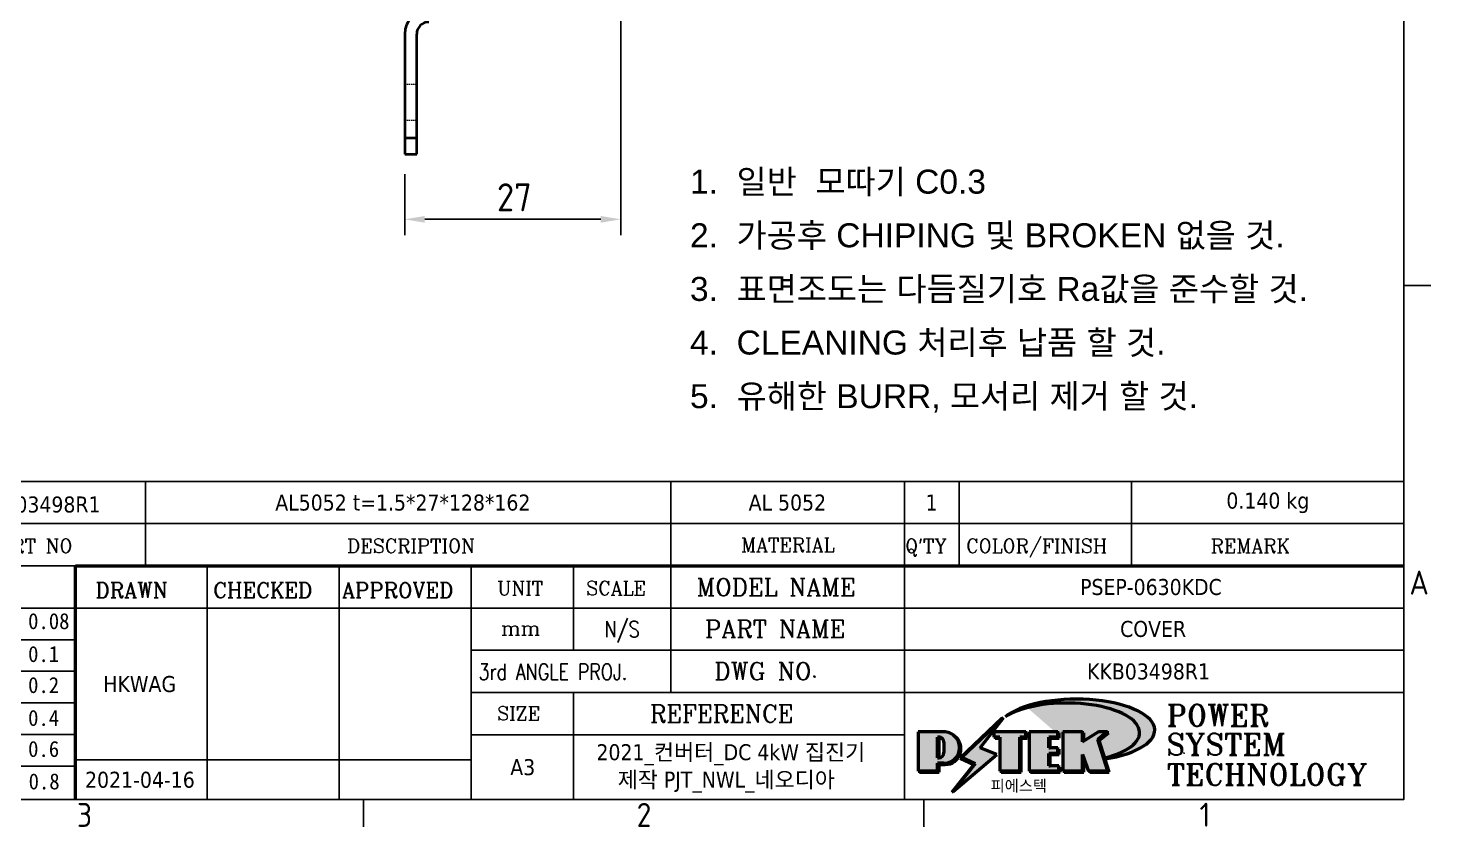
# Model space of a CAD drawing. Header units: millimetres. Extents: x 0 to 420, y 0 to 297.
# Drawn here: x 238.1 to 413.4, y 6.6 to 106.5 of the extents above; entities that cross this region are included whole.
import ezdxf
from ezdxf.enums import TextEntityAlignment as Align

# ---------------------------------------------------------------- set-up
doc = ezdxf.new("R2010")
doc.units = ezdxf.units.MM
doc.linetypes.add('DASHED', pattern=[0.2067, 0.1654, -0.0413])
doc.layers.get('0').update_dxf_attribs({"color": 3, "lineweight": 25, "true_color": 0x00ff00})
for name, color, linetype, lineweight, true_color in [('가려진 것(ISO)', 2, 'DASHED', 18, 0xffff00), ('가시적인 것(ISO)', 3, 'Continuous', 40, 0x00ff00), ('기호(ISO)', 5, 'Continuous', 25, 0x0000ff), ('제목(ISO)', 5, 'Continuous', 50, 0x0000ff), ('치수(ISO)', 2, 'Continuous', 25, 0xffff00)]:
    doc.layers.add(name, color=color, linetype=linetype, lineweight=lineweight, true_color=true_color)
doc.layers.add('경계(ISO)', color=7, linetype='Continuous', lineweight=25)
doc.layers.add('해치(ISO)', color=7, linetype='Continuous', lineweight=18)
doc.styles.add('HAN_291', font='')
doc.styles.add('HAN_370', font='', dxfattribs={"width": 2})
doc.styles.add('ISO Proportional', font='arial.ttf')
doc.styles.add('RC_284', font='ROMANC.shx')
doc.styles.add('RC_287', font='ROMANC.shx')
doc.styles.add('RC_292', font='ROMANC.shx')
doc.styles.add('ROMANT_294', font='romant.shx')
doc.styles.add('문자 텍스트_PSTEK_POSCO', font='isocp.shx')
doc.styles.add('치수 텍스트_PSTEK_POSCO', font='isocp.shx')
doc.styles.add('텍스트 스타일198', font='tahoma.ttf')
doc.styles.add('텍스트 스타일333', font='ROMANC.shx', dxfattribs={"width": 0.800000011920929})
doc.styles.get('HAN_291').set_extended_font_data('GulimChe')
doc.styles.get('HAN_370').set_extended_font_data('GulimChe')
doc.dimstyles.new('치수_PSTEK_POSCO', dxfattribs={"dimtxt": 3.5, "dimasz": 2.5, "dimexe": 2, "dimexo": 2.5, "dimgap": 1, "dimtad": 1, "dimrnd": 1e-08, "dimdsep": 46, "dimtxsty": '치수 텍스트_PSTEK_POSCO', "dimcen": 0.09, "dimdle": 10, "dimclrd": 7, "dimclre": 7, "dimclrt": 2, "dimadec": 1, "dimazin": 2, "dimtfac": 1, "dimtmove": 0, "dimatfit": 3, "dimfxl": 1, "dimtolj": 1, "dimlwd": -1, "dimlwe": -1, "dimarcsym": 0})

# ---------------------------------------------------------------- blocks, each defined once
blk = doc.blocks.new('경계 Default Border')
at = {"layer": '경계(ISO)'}
for p, q in [((410, 74.25000190734863), (413.4000015258789, 74.25000190734863)), ((280, 10), (280, 6.599999666213989)), ((350, 10), (350, 6.599999666213989))]:
    blk.add_line(p, q, dxfattribs=at)
at = {"layer": '경계(ISO)', "flags": 128}
blk.add_lwpolyline([(10, 10), (10, 287.0000076293945), (410, 287.0000076293945), (410, 10), (10, 10)], dxfattribs=at)
at = {"layer": '경계(ISO)', "color": 2, "true_color": 0xffff00, "char_height": 3.00000011920929, "attachment_point": 7, "style": '문자 텍스트_PSTEK_POSCO'}
for s, insert in [('A', (410.7144008173592, 35.61784856929444)), ('3', (244.1685395229535, 6.57139439638704)), ('2', (314.127739416884, 6.57139439638704)), ('1', (384.4860661041481, 6.59999988079071))]:
    blk.add_mtext(s, dxfattribs=dict(at, insert=insert))
blk = doc.blocks.new('제목 블록 PSTEK')
at = {"true_color": 0x848484}
for points in [[(317.2195697678507, 17.0593801673321), (322.0326348870767, 21.62682475217465), (322.2781991042243, 21.94392121864296), (317.0471853425802, 16.97985676345368), (318.7512090904202, 16.1899260703855), (316.0018030350395, 12.71868385740789), (316.3356552234328, 13.00206718743325), (318.9235935156908, 16.2694494742633)], [(321.9846681452406, 19.60711530335299), (321.4042753185749, 19.60711530335299), (321.4042753185749, 19.45905590879572), (321.9846681452406, 19.45905590879572)], [(324.6615819988275, 19.45905590879572), (325.4196460989604, 19.45905590879572), (325.4196460989604, 20.11051724484596), (325.2419748254881, 20.11051724484596), (325.2419748254881, 19.60711530335299), (324.4839107253602, 19.60711530335299), (324.4839107253602, 15.3430047401139), (322.1623394187076, 15.3430047401139), (322.1623394187076, 15.19494534555726), (324.6615819988275, 15.19494534555726)], [(328.2914414389548, 19.45905590879572), (329.4054050004294, 19.45905590879572), (329.4054050004294, 20.11051724484596), (329.2277337269622, 20.11051724484596), (329.2277337269622, 19.60711530335299), (328.1137701654877, 19.60711530335299), (328.1137701654877, 18.25543873810179), (328.2914414389548, 18.25543873810179)], [(332.5088862584528, 20.1105172448466), (332.3312149849806, 20.1105172448466), (332.3312149849806, 18.99741471888368), (332.5088862584528, 19.11081371413894)], [(335.6156307331414, 20.11051724484596), (335.2535118015555, 20.11051724484596), (334.2514536401189, 19.30614745124769), (335.4855464857051, 15.3430047401139), (333.1954852176545, 15.3430047401139), (333.2478643833523, 15.19494534555726), (335.6632177591723, 15.19494534555726), (334.4291249135862, 19.15808805669106)], [(328.2914414389548, 17.41554667867274), (329.4054050004294, 17.41554667867274), (329.4054050004294, 18.10737934354514), (329.2277337269622, 18.10737934354514), (329.2277337269622, 17.56360607323003), (328.1137701654877, 17.56360607323003), (328.1137701654877, 15.9944660761648), (328.2914414389548, 15.9944660761648)], [(329.5356972676428, 15.8464066816075), (329.3580259941756, 15.8464066816075), (329.3580259941756, 15.3430047401139), (325.8342124037171, 15.3430047401139), (325.8342124037171, 15.19494534555726), (329.5356972676428, 15.19494534555726)], [(332.5088862584528, 16.92964231796647), (332.3312149849806, 17.43186301645164), (332.3312149849806, 15.3430047401139), (330.0369607660135, 15.3430047401139), (330.0369607660135, 15.19494534555726), (332.5088862584528, 15.19494534555726)]]:
    blk.add_hatch(color=252, dxfattribs=at).paths.add_polyline_path(points)
at = {"true_color": 0x0000ff}
blk.add_hatch(color=5, dxfattribs=at).paths.add_polyline_path([(321.6183518841322, 17.4193704504104), (319.5281351041078, 18.24969419629727), (322.4505835294948, 22.02344462252142), (317.2195697678507, 17.0593801673321), (318.9235935156908, 16.2694494742633), (316.1741874603099, 12.79820726128571)])
at = {"true_color": 0xff0000}
h = blk.add_hatch(color=1, dxfattribs=at)
edge = h.paths.add_edge_path(flags=0)
edge.add_line((314.2242174273352, 19.60711530335299), (314.2242174273352, 17.00126995915134))
edge.add_line((314.2242174273352, 17.00126995915134), (314.3485873187598, 17.00126995915134))
edge.add_arc((314.3485873187598, 17.6527312952023), 0.6514613360509371, 270, 360)
edge.add_line((315.0000486548106, 17.6527312952023), (315.0000486548106, 18.95565396730211))
edge.add_arc((314.3485873187598, 18.95565396730212), 0.6514613360508712, 0, 90)
edge.add_line((314.3485873187598, 19.60711530335299), (314.2242174273352, 19.60711530335299))
edge = h.paths.add_edge_path()
edge.add_arc((314.9847713324306, 18.28938669179658), 1.969189947606664, 269.9999999999959, 450)
edge.add_line((314.9847713324306, 20.25857663940318), (311.7664314776902, 20.25857663940324))
edge.add_line((311.7664314776902, 20.25857663940324), (311.7664314776902, 15.3430047401139))
edge.add_line((311.7664314776902, 15.3430047401139), (314.2242174273352, 15.3430047401139))
edge.add_line((314.2242174273352, 15.3430047401139), (314.2242174273352, 16.32019674418991))
edge.add_line((314.2242174273352, 16.32019674418991), (314.9847713324307, 16.32019674418991))
at = {"true_color": 0x848484}
h = blk.add_hatch(color=252, dxfattribs=at)
edge = h.paths.add_edge_path()
edge.add_arc((314.9847713324309, 18.28938669179657), 1.969189947606666, 270, 406.8278729790604)
edge.add_arc((315.1624426058984, 18.1413272972396), 1.969189947606962, -90, 53.560984836317004, ccw=False)
edge.add_line((315.1624426058984, 16.17213734963263), (314.4018887008024, 16.17213734963263))
edge.add_line((314.4018887008024, 16.17213734963263), (314.4018887008024, 15.19494534555726))
edge.add_line((314.4018887008024, 15.19494534555726), (311.9441027511573, 15.19494534555726))
edge.add_line((311.9441027511573, 15.19494534555726), (311.9441027511573, 15.3430047401139))
edge.add_line((311.9441027511573, 15.3430047401139), (314.2242174273352, 15.3430047401139))
edge.add_line((314.2242174273352, 15.3430047401139), (314.2242174273352, 16.32019674418991))
edge.add_line((314.2242174273352, 16.32019674418991), (314.9847713324309, 16.32019674418991))
h = blk.add_hatch(color=252, dxfattribs=at)
edge = h.paths.add_edge_path()
edge.add_line((314.4018887008024, 19.45905590879572), (314.5262585922315, 19.45905590879572))
edge.add_arc((314.5262585922314, 18.80759457274939), 0.6514613360463194, 60.4189348879147, 90.00000000000318, ccw=False)
edge.add_arc((314.3485873187602, 18.95565396730057), 0.6514613360524251, 39.96992292766206, 90.00000000009999)
edge.add_line((314.3485873187591, 19.60711530335307), (314.2242174273352, 19.60711530335298))
edge.add_line((314.2242174273352, 19.60711530335299), (314.2242174273352, 17.00126995915134))
edge.add_line((314.2242174273352, 17.00126995915134), (314.3485873187591, 17.00126995915134))
edge.add_arc((314.3485873187568, 17.652731295233), 0.6514613360816299, 270.0000000002, 274.6930825552478)
edge.add_line((314.4018887008024, 17.0034541317032), (314.4018887008024, 19.45905590879572))
at = {"true_color": 0xff0000}
for points in [[(324.4839107253602, 19.60711530335299), (325.2419748254881, 19.60711530335299), (325.2419748254881, 20.25857663940324), (321.2266040451076, 20.25857663940324), (321.2266040451076, 19.60711530335299), (321.9846681452406, 19.60711530335299), (321.9846681452406, 15.3430047401139), (324.4839107253602, 15.3430047401139)], [(329.2277337269622, 20.25857663940324), (325.65654113025, 20.25857663940324), (325.65654113025, 15.3430047401139), (329.3580259941756, 15.3430047401139), (329.3580259941756, 15.9944660761648), (328.1137701654877, 15.9944660761648), (328.1137701654877, 17.56360607323003), (329.2277337269622, 17.56360607323003), (329.2277337269622, 18.25543873810179), (328.1137701654877, 18.25543873810179), (328.1137701654877, 19.60711530335299), (329.2277337269622, 19.60711530335299)], [(332.3312149849806, 20.25857663940324), (329.8592894925411, 20.25857663940324), (329.8592894925411, 15.3430047401139), (332.3312149849806, 15.3430047401139), (332.3312149849806, 17.4318630164523), (333.0701931098801, 15.3430047401139), (335.4855464857051, 15.3430047401139), (334.2514536401189, 19.30614745124769), (335.4379594596742, 20.25857663940324), (334.3071782107978, 20.25857663940324), (332.3312149849806, 18.99741471888304)]]:
    blk.add_hatch(color=1, dxfattribs=at).paths.add_polyline_path(points)
at = {"layer": '해치(ISO)', "true_color": 0x27d1fc}
h = blk.add_hatch(color=140, dxfattribs=at)
edge = h.paths.add_edge_path()
edge.add_ellipse((330.3660919371412, 20.15576403068321), major_axis=(9.100907360794343, 0), ratio=0.4069904968023172, start_angle=301.3098473703837, end_angle=507.7436900681698)
edge.add_ellipse((331.5340919371412, 20.4634168429492), major_axis=(-9.82350664112931, 0), ratio=0.3942600559756514, start_angle=111.51207141178469, end_angle=334.47025347086895, ccw=False)
edge.add_line((335.1363447531188, 16.8601935978785), (335.0955236905705, 16.99119398620872))
at = {"color": 180, "true_color": 0x3f00ff}
for p, q in [((182.4757929790549, 51.56524660363496), (372.4757929537551, 51.56524660363496)), ((215.2152739891528, 41.00524660363494), (215.2152739891528, 51.56524660363496)), ((280.8758854511282, 51.56524660363496), (280.8758854511282, 41.00524660363494)), ((310.0881549537552, 51.56524660363496), (310.0881549537553, 41.00524660363494)), ((316.9044520275131, 51.56524660363496), (316.9044520275127, 41.00524660363494)), ((338.4566026226726, 51.56524660363496), (338.4566026226727, 41.00524660363494)), ((372.4757929537551, 51.56524660363496), (372.4757929537551, 11.79100474011389)), ((182.475792979055, 46.2852466036349), (372.4757929537551, 46.28524660363492)), ((182.475792979055, 41.00524660363493), (206.451475290024, 41.00524660363493)), ((222.9401812389276, 11.79100474011392), (222.9401812389276, 41.00524660363494)), ((239.4288871878316, 11.79100474011392), (239.4288871878316, 41.00524660363494)), ((255.9175931367356, 11.79100474011392), (255.9175931367356, 41.00524660363494)), ((268.6918866058747, 41.00524660363494), (268.6918866058747, 30.44524660363498)), ((280.8758854511282, 41.00524660363494), (280.8758854511282, 25.16524660363502)), ((310.088154953755, 41.00524660363494), (310.088154953755, 11.79100474011392)), ((182.475792979055, 35.72524660363497), (206.451475290024, 35.72524660363497)), ((206.451475290024, 35.72524660363497), (372.4757929537551, 35.72524660363497)), ((182.475792979055, 31.77524660363492), (206.451475290024, 31.77524660363492)), ((255.917593136736, 30.44524660363498), (372.4757929537552, 30.44524660363501)), ((182.475792979055, 27.82524660363487), (206.451475290024, 27.82524660363487)), ((255.9175931367359, 25.16524660363502), (372.4757929537552, 25.165246603635)), ((268.6918866058744, 25.16524660363502), (268.6918866058744, 11.79100474011392)), ((182.475792979055, 23.87524660363505), (206.451475290024, 23.87524660363505)), ((182.475792979055, 19.92524660363478), (206.451475290024, 19.92524660363478)), ((255.9175931367359, 19.88524660363481), (310.0881549537553, 19.88524660363481)), ((182.475792979055, 15.97524660363496), (206.451475290024, 15.97524660363496)), ((206.451475290024, 16.74100474011396), (255.9175931367359, 16.74100474011396)), ((182.475792979055, 11.79100474011392), (372.4757929537551, 11.79100474011389))]:
    blk.add_line(p, q, dxfattribs=at)
at = {"color": 7, "lineweight": 50}
for p, q in [((206.4514752900237, 11.79100474011392), (206.4514752900237, 41.00524660363494)), ((206.451475290024, 41.00524660363494), (372.4757929537551, 41.00524660363496))]:
    blk.add_line(p, q, dxfattribs=at)
at = {"color": 7}
for p, q in [((322.2781991042243, 21.94392121864296), (317.0471853425802, 16.97985676345368)), ((322.4505835294948, 22.02344462252142), (317.2195697678507, 17.0593801673321)), ((317.2195697678507, 17.0593801673321), (322.0326348870767, 21.62682475217465)), ((319.5281351041078, 18.24969419629727), (322.4505835294948, 22.02344462252142)), ((322.0326348870767, 21.62682475217465), (322.2781991042243, 21.94392121864296)), ((311.7664314776902, 20.25900474011391), (311.7664314776902, 15.34300474011391)), ((314.9847713324309, 20.25857663940324), (311.7664314776902, 20.25857663940324)), ((314.9847713324309, 20.25857663940324), (311.7664314776902, 20.25857663940324)), ((311.7664314776902, 20.25857663940324), (311.7664314776902, 15.3430047401139)), ((314.2242174273352, 17.00126995915134), (314.2242174273352, 19.60711530335299)), ((314.2242174273352, 19.60711530335299), (314.3485873187591, 19.60711530335299)), ((314.3485873187591, 19.60711530335299), (314.2242174273352, 19.60711530335299)), ((314.2242174273352, 19.60711530335299), (314.2242174273352, 17.00126995915134)), ((314.2242174273352, 17.00126995915134), (314.2242174273352, 19.60711530335299)), ((314.2242174273352, 19.60711530335299), (314.3485873187591, 19.60711530335299)), ((314.4018887008024, 19.45905590879572), (314.5262585922314, 19.45905590879572)), ((314.4018887008024, 17.0034541317032), (314.4018887008024, 19.45905590879572)), ((325.2419748254881, 20.25857663940324), (321.2266040451076, 20.25857663940324)), ((321.2266040451076, 20.25857663940324), (321.2266040451076, 19.60711530335299)), ((325.2419748254881, 20.25857663940324), (321.2266040451076, 20.25857663940324)), ((321.2266040451076, 20.25857663940324), (321.2266040451076, 19.60711530335299)), ((321.2266040451076, 19.60711530335299), (321.9846681452406, 19.60711530335299)), ((321.2266040451076, 19.60711530335299), (321.9846681452406, 19.60711530335299)), ((321.4042753185749, 19.60711530335299), (321.4042753185749, 19.45905590879572)), ((321.9846681452406, 19.60711530335299), (321.4042753185749, 19.60711530335299)), ((321.4042753185749, 19.45905590879572), (321.9846681452406, 19.45905590879572)), ((321.9846681452406, 19.60711530335299), (321.9846681452406, 15.3430047401139)), ((321.9846681452406, 19.45905590879572), (321.9846681452406, 19.60711530335299)), ((321.9846681452406, 19.60711530335299), (321.9846681452406, 15.3430047401139)), ((324.4839107253602, 19.60711530335299), (325.2419748254881, 19.60711530335299)), ((324.4839107253602, 15.3430047401139), (324.4839107253602, 19.60711530335299)), ((325.2419748254881, 19.60711530335299), (324.4839107253602, 19.60711530335299)), ((324.4839107253602, 19.60711530335299), (324.4839107253602, 15.3430047401139)), ((324.4839107253602, 19.60711530335299), (325.2419748254881, 19.60711530335299)), ((324.4839107253602, 15.3430047401139), (324.4839107253602, 19.60711530335299)), ((324.6615819988275, 19.45905590879572), (325.4196460989604, 19.45905590879572)), ((324.6615819988275, 15.19494534555726), (324.6615819988275, 19.45905590879572)), ((325.2419748254881, 19.60711530335299), (325.2419748254881, 20.25857663940324)), ((325.2419748254881, 19.60711530335299), (325.2419748254881, 20.25857663940324)), ((325.4196460989604, 20.11051724484596), (325.2419748254881, 20.11051724484596)), ((325.2419748254881, 20.11051724484596), (325.2419748254881, 19.60711530335299)), ((325.4196460989604, 19.45905590879572), (325.4196460989604, 20.11051724484596)), ((329.2277337269622, 20.25857663940324), (325.65654113025, 20.25857663940324)), ((325.65654113025, 20.25857663940324), (325.65654113025, 15.3430047401139)), ((325.65654113025, 20.25857663940324), (325.65654113025, 15.3430047401139)), ((329.2277337269622, 20.25857663940324), (325.65654113025, 20.25857663940324)), ((328.1137701654877, 18.25543873810179), (328.1137701654877, 19.60711530335299)), ((328.1137701654877, 19.60711530335299), (329.2277337269622, 19.60711530335299)), ((329.2277337269622, 19.60711530335299), (328.1137701654877, 19.60711530335299)), ((328.1137701654877, 19.60711530335299), (328.1137701654877, 18.25543873810179)), ((328.1137701654877, 18.25543873810179), (328.1137701654877, 19.60711530335299)), ((328.1137701654877, 19.60711530335299), (329.2277337269622, 19.60711530335299)), ((328.2914414389548, 18.25543873810179), (328.2914414389548, 19.45905590879572)), ((328.2914414389548, 19.45905590879572), (329.4054050004294, 19.45905590879572)), ((329.2277337269622, 19.60711530335299), (329.2277337269622, 20.25857663940324)), ((329.2277337269622, 19.60711530335299), (329.2277337269622, 20.25857663940324)), ((329.4054050004294, 20.11051724484596), (329.2277337269622, 20.11051724484596)), ((329.2277337269622, 20.11051724484596), (329.2277337269622, 19.60711530335299)), ((329.4054050004294, 19.45905590879572), (329.4054050004294, 20.11051724484596)), ((332.3312149849806, 20.25857663940324), (329.8592894925411, 20.25857663940324)), ((329.8592894925411, 20.25857663940324), (329.8592894925411, 15.3430047401139)), ((329.8592894925411, 20.25857663940324), (329.8592894925411, 15.3430047401139)), ((332.3312149849806, 20.25857663940324), (329.8592894925411, 20.25857663940324)), ((334.3071782107978, 20.25857663940324), (332.3312149849806, 18.99741471888304)), ((332.3312149849806, 18.99741471888304), (332.3312149849806, 20.25857663940324)), ((334.3071782107978, 20.25857663940324), (332.3312149849806, 18.99741471888304)), ((332.3312149849806, 18.99741471888304), (332.3312149849806, 20.25857663940324)), ((332.5088862584528, 20.1105172448466), (332.3312149849806, 20.1105172448466)), ((332.3312149849806, 20.1105172448466), (332.3312149849806, 18.99741471888368)), ((332.5088862584528, 19.11081371413894), (332.5088862584528, 20.1105172448466)), ((334.2514536401189, 19.30614745124769), (335.4379594596742, 20.25857663940324)), ((334.2514536401189, 19.30614745124769), (335.4379594596742, 20.25857663940324)), ((335.2535118015555, 20.11051724484596), (334.2514536401189, 19.30614745124769)), ((335.4855464857051, 15.3430047401139), (334.2514536401189, 19.30614745124769)), ((334.2514536401189, 19.30614745124769), (335.4855464857051, 15.3430047401139)), ((335.4855464857051, 15.3430047401139), (334.2514536401189, 19.30614745124769)), ((335.4379594596742, 20.25857663940324), (334.3071782107978, 20.25857663940324)), ((335.4379594596742, 20.25857663940324), (334.3071782107978, 20.25857663940324)), ((334.4291249135862, 19.15808805669104), (335.6156307331414, 20.11051724484596)), ((335.6156307331414, 20.11051724484596), (335.2535118015555, 20.11051724484596)), ((315.0000486548106, 18.95565396730275), (315.0000486548106, 17.65273129520161)), ((315.0000486548106, 18.95565396730275), (315.0000486548106, 17.65273129520161)), ((321.6183518841322, 17.4193704504104), (319.5281351041078, 18.24969419629727)), ((329.2277337269622, 18.25543873810179), (328.1137701654877, 18.25543873810179)), ((328.1137701654877, 18.25543873810179), (328.2914414389548, 18.25543873810179)), ((329.2277337269622, 18.25543873810179), (328.1137701654877, 18.25543873810179)), ((328.1137701654877, 17.56360607323003), (329.2277337269622, 17.56360607323003)), ((328.1137701654877, 15.9944660761648), (328.1137701654877, 17.56360607323003)), ((329.2277337269622, 17.56360607323003), (328.1137701654877, 17.56360607323003)), ((328.1137701654877, 17.56360607323003), (328.1137701654877, 15.9944660761648)), ((328.1137701654877, 17.56360607323003), (329.2277337269622, 17.56360607323003)), ((328.1137701654877, 15.9944660761648), (328.1137701654877, 17.56360607323003)), ((329.2277337269622, 17.56360607323003), (329.2277337269622, 18.25543873810179)), ((329.2277337269622, 17.56360607323003), (329.2277337269622, 18.25543873810179)), ((329.4054050004294, 18.10737934354514), (329.2277337269622, 18.10737934354514)), ((329.2277337269622, 18.10737934354514), (329.2277337269622, 17.56360607323003)), ((329.4054050004294, 17.41554667867274), (329.4054050004294, 18.10737934354514)), ((332.3312149849806, 18.99741471888368), (332.5088862584528, 19.11081371413894)), ((335.6632177591723, 15.19494534555726), (334.4291249135862, 19.15808805669104)), ((345.0447381189468, 17.50375595811051), (344.9867755289346, 17.689895936919)), ((314.3485873187591, 17.00126995915134), (314.2242174273352, 17.00126995915134)), ((314.2242174273352, 17.00126995915134), (314.3485873187591, 17.00126995915134)), ((314.3485873187591, 17.00126995915134), (314.2242174273352, 17.00126995915134)), ((314.2242174273352, 16.32019674418991), (314.9847713324309, 16.32019674418991)), ((314.2242174273352, 15.3430047401139), (314.2242174273352, 16.32019674418991)), ((314.9847713324309, 16.32019674418991), (314.2242174273352, 16.32019674418991)), ((314.2242174273352, 16.32019674418991), (314.2242174273352, 15.3430047401139)), ((314.2242174273352, 16.32019674418991), (314.9847713324309, 16.32019674418991)), ((314.2242174273352, 15.3430047401139), (314.2242174273352, 16.32019674418991)), ((314.4018887008024, 16.17213734963263), (315.162442605898, 16.17213734963263)), ((314.4018887008024, 15.19494534555726), (314.4018887008024, 16.17213734963263)), ((318.7512090904202, 16.1899260703855), (316.0018030350395, 12.71868385740789)), ((316.1741874603099, 12.79820726128571), (321.6183518841322, 17.4193704504104)), ((318.9235935156908, 16.2694494742633), (316.1741874603099, 12.79820726128571)), ((316.3356552234328, 13.00206718743325), (318.9235935156908, 16.2694494742633)), ((317.0471853425802, 16.97985676345368), (318.7512090904202, 16.1899260703855)), ((318.9235935156908, 16.2694494742633), (317.2195697678507, 17.0593801673321)), ((317.2195697678507, 17.0593801673321), (318.9235935156908, 16.2694494742633)), ((329.3580259941756, 15.9944660761648), (328.1137701654877, 15.9944660761648)), ((328.1137701654877, 15.9944660761648), (328.2914414389548, 15.9944660761648)), ((329.3580259941756, 15.9944660761648), (328.1137701654877, 15.9944660761648)), ((328.2914414389548, 15.9944660761648), (328.2914414389548, 17.41554667867274)), ((328.2914414389548, 17.41554667867274), (329.4054050004294, 17.41554667867274)), ((329.3580259941756, 15.3430047401139), (329.3580259941756, 15.9944660761648)), ((329.3580259941756, 15.3430047401139), (329.3580259941756, 15.9944660761648)), ((329.5356972676428, 15.8464066816075), (329.3580259941756, 15.8464066816075)), ((329.3580259941756, 15.8464066816075), (329.3580259941756, 15.3430047401139)), ((329.5356972676428, 15.19494534555726), (329.5356972676428, 15.8464066816075)), ((332.3312149849806, 17.4318630164523), (333.0701931098801, 15.3430047401139)), ((332.3312149849806, 15.3430047401139), (332.3312149849806, 17.4318630164523)), ((332.5088862584528, 16.92964231796647), (332.3312149849806, 17.43186301645164)), ((332.3312149849806, 17.43186301645164), (332.3312149849806, 15.3430047401139)), ((332.3312149849806, 17.4318630164523), (333.0701931098801, 15.3430047401139)), ((332.3312149849806, 15.3430047401139), (332.3312149849806, 17.4318630164523)), ((332.5088862584528, 15.19494534555726), (332.5088862584528, 16.92964231796647)), ((311.7664314776902, 15.3430047401139), (314.2242174273352, 15.3430047401139)), ((311.7664314776902, 15.3430047401139), (314.2242174273352, 15.3430047401139)), ((314.2242174273352, 15.3430047401139), (311.9441027511573, 15.3430047401139)), ((311.9441027511573, 15.3430047401139), (311.9441027511573, 15.19494534555726)), ((311.9441027511573, 15.19494534555726), (314.4018887008024, 15.19494534555726)), ((321.9846681452406, 15.3430047401139), (324.4839107253602, 15.3430047401139)), ((321.9846681452406, 15.3430047401139), (324.4839107253602, 15.3430047401139)), ((324.4839107253602, 15.3430047401139), (322.1623394187076, 15.3430047401139)), ((322.1623394187076, 15.3430047401139), (322.1623394187076, 15.19494534555726)), ((322.1623394187076, 15.19494534555726), (324.6615819988275, 15.19494534555726)), ((325.65654113025, 15.3430047401139), (329.3580259941756, 15.3430047401139)), ((325.65654113025, 15.3430047401139), (329.3580259941756, 15.3430047401139)), ((329.3580259941756, 15.3430047401139), (325.8342124037171, 15.3430047401139)), ((325.8342124037171, 15.3430047401139), (325.8342124037171, 15.19494534555726)), ((325.8342124037171, 15.19494534555726), (329.5356972676428, 15.19494534555726)), ((329.8592894925411, 15.3430047401139), (332.3312149849806, 15.3430047401139)), ((329.8592894925411, 15.3430047401139), (332.3312149849806, 15.3430047401139)), ((332.3312149849806, 15.3430047401139), (330.0369607660135, 15.3430047401139)), ((330.0369607660135, 15.3430047401139), (330.0369607660135, 15.19494534555726)), ((330.0369607660135, 15.19494534555726), (332.5088862584528, 15.19494534555726)), ((333.0701931098801, 15.3430047401139), (335.4855464857051, 15.3430047401139)), ((333.0701931098801, 15.3430047401139), (335.4855464857051, 15.3430047401139)), ((335.4855464857051, 15.3430047401139), (333.1954852176545, 15.3430047401139)), ((333.1954852176545, 15.3430047401139), (333.2478643833523, 15.19494534555726)), ((333.2478643833523, 15.19494534555726), (335.6632177591723, 15.19494534555726)), ((316.0018030350395, 12.71868385740789), (316.3356552234328, 13.00206718743325))]:
    blk.add_line(p, q, dxfattribs=at)
at = {"color": 5, "true_color": 0x0000ff}
for p, q in [((322.4505835294948, 22.02344462252142), (317.2195697678507, 17.0593801673321)), ((319.5281351041078, 18.24969419629727), (322.4505835294948, 22.02344462252142)), ((321.6183518841322, 17.4193704504104), (319.5281351041078, 18.24969419629727)), ((316.1741874603099, 12.79820726128571), (321.6183518841322, 17.4193704504104)), ((318.9235935156908, 16.2694494742633), (316.1741874603099, 12.79820726128571)), ((317.2195697678507, 17.0593801673321), (318.9235935156908, 16.2694494742633))]:
    blk.add_line(p, q, dxfattribs=at)
at = {"color": 1, "true_color": 0xff0000}
for p, q in [((314.9847713324309, 20.25857663940324), (311.7664314776902, 20.25857663940324)), ((311.7664314776902, 20.25857663940324), (311.7664314776902, 15.3430047401139)), ((314.2242174273352, 17.00126995915134), (314.2242174273352, 19.60711530335299)), ((314.2242174273352, 19.60711530335299), (314.3485873187591, 19.60711530335299)), ((325.2419748254881, 20.25857663940324), (321.2266040451076, 20.25857663940324)), ((321.2266040451076, 20.25857663940324), (321.2266040451076, 19.60711530335299)), ((321.2266040451076, 19.60711530335299), (321.9846681452406, 19.60711530335299)), ((321.9846681452406, 19.60711530335299), (321.9846681452406, 15.3430047401139)), ((324.4839107253602, 19.60711530335299), (325.2419748254881, 19.60711530335299)), ((324.4839107253602, 15.3430047401139), (324.4839107253602, 19.60711530335299)), ((325.2419748254881, 19.60711530335299), (325.2419748254881, 20.25857663940324)), ((329.2277337269622, 20.25857663940324), (325.65654113025, 20.25857663940324)), ((325.65654113025, 20.25857663940324), (325.65654113025, 15.3430047401139)), ((328.1137701654877, 18.25543873810179), (328.1137701654877, 19.60711530335299)), ((328.1137701654877, 19.60711530335299), (329.2277337269622, 19.60711530335299)), ((329.2277337269622, 19.60711530335299), (329.2277337269622, 20.25857663940324)), ((332.3312149849806, 20.25857663940324), (329.8592894925411, 20.25857663940324)), ((329.8592894925411, 20.25857663940324), (329.8592894925411, 15.3430047401139)), ((334.3071782107978, 20.25857663940324), (332.3312149849806, 18.99741471888304)), ((332.3312149849806, 18.99741471888304), (332.3312149849806, 20.25857663940324)), ((334.2514536401189, 19.30614745124769), (335.4379594596742, 20.25857663940324)), ((335.4855464857051, 15.3430047401139), (334.2514536401189, 19.30614745124769)), ((335.4379594596742, 20.25857663940324), (334.3071782107978, 20.25857663940324)), ((315.0000486548106, 18.95565396730275), (315.0000486548106, 17.65273129520161)), ((329.2277337269622, 18.25543873810179), (328.1137701654877, 18.25543873810179)), ((328.1137701654877, 17.56360607323003), (329.2277337269622, 17.56360607323003)), ((328.1137701654877, 15.9944660761648), (328.1137701654877, 17.56360607323003)), ((329.2277337269622, 17.56360607323003), (329.2277337269622, 18.25543873810179)), ((314.3485873187591, 17.00126995915134), (314.2242174273352, 17.00126995915134)), ((314.2242174273352, 16.32019674418991), (314.9847713324309, 16.32019674418991)), ((314.2242174273352, 15.3430047401139), (314.2242174273352, 16.32019674418991)), ((329.3580259941756, 15.9944660761648), (328.1137701654877, 15.9944660761648)), ((329.3580259941756, 15.3430047401139), (329.3580259941756, 15.9944660761648)), ((332.3312149849806, 17.4318630164523), (333.0701931098801, 15.3430047401139)), ((332.3312149849806, 15.3430047401139), (332.3312149849806, 17.4318630164523)), ((311.7664314776902, 15.3430047401139), (314.2242174273352, 15.3430047401139)), ((321.9846681452406, 15.3430047401139), (324.4839107253602, 15.3430047401139)), ((325.65654113025, 15.3430047401139), (329.3580259941756, 15.3430047401139)), ((329.8592894925411, 15.3430047401139), (332.3312149849806, 15.3430047401139)), ((333.0701931098801, 15.3430047401139), (335.4855464857051, 15.3430047401139))]:
    blk.add_line(p, q, dxfattribs=at)
at = {"color": 7}
for centre, radius, start, end in [((314.3485873187598, 18.95565396730211), 0.6514613360508712, 0, 90), ((314.3485873187602, 18.95565396730057), 0.6514613360524251, 39.96992292766117, 90), ((314.3485873187598, 18.95565396730212), 0.6514613360508712, 0, 90), ((314.5262585922314, 18.80759457274939), 0.6514613360463193, 60.41893488791137, 90), ((314.9847713324309, 18.28938669179658), 1.969189947606665, 270, 90), ((314.9847713324309, 18.28938669179658), 1.969189947606665, 270, 90), ((314.9847713324307, 18.2893866917965), 1.969189947606594, 270, 46.82787297909833), ((315.1624426058984, 18.1413272972396), 1.969189947606961, 270, 53.56098483636067), ((314.3485873187597, 17.65273129520228), 0.6514613360509381, 270, 0), ((314.3485873187598, 17.6527312952023), 0.6514613360509381, 270, 0), ((314.3485873187568, 17.652731295233), 0.6514613360816299, 270, 274.6930825552478)]:
    blk.add_arc(centre, radius, start, end, dxfattribs=at)
at = {"color": 1, "true_color": 0xff0000}
for centre, radius, start, end in [((314.3485873187598, 18.95565396730211), 0.6514613360508712, 0, 90), ((314.9847713324309, 18.28938669179657), 1.969189947606665, 270, 90), ((314.3485873187598, 17.6527312952023), 0.6514613360509381, 270, 0)]:
    blk.add_arc(centre, radius, start, end, dxfattribs=at)
at = {"layer": '제목(ISO)'}
for p, q in [((322.2781991042243, 21.94392121864296), (317.0471853425802, 16.97985676345368)), ((322.4505835294948, 22.02344462252142), (317.2195697678507, 17.0593801673321)), ((317.2195697678507, 17.0593801673321), (322.0326348870767, 21.62682475217465)), ((319.5281351041078, 18.24969419629727), (322.4505835294948, 22.02344462252142)), ((322.0326348870767, 21.62682475217465), (322.2781991042243, 21.94392121864296)), ((314.9847713324306, 20.25857663940324), (311.7664314776902, 20.25857663940324)), ((311.7664314776902, 20.25857663940324), (311.7664314776902, 15.3430047401139)), ((314.2242174273352, 17.00126995915134), (314.2242174273352, 19.60711530335299)), ((314.2242174273352, 19.60711530335299), (314.3485873187598, 19.60711530335299)), ((314.3485873187591, 19.60711530335299), (314.2242174273352, 19.60711530335299)), ((314.2242174273352, 19.60711530335299), (314.2242174273352, 17.00126995915134)), ((314.4018887008024, 19.45905590879572), (314.5262585922314, 19.45905590879572)), ((314.4018887008024, 17.0034541317032), (314.4018887008024, 19.45905590879572)), ((325.2419748254881, 20.25857663940324), (321.2266040451076, 20.25857663940324)), ((321.2266040451076, 20.25857663940324), (321.2266040451076, 19.60711530335299)), ((321.2266040451076, 19.60711530335299), (321.9846681452406, 19.60711530335299)), ((321.9846681452406, 19.60711530335299), (321.4042753185749, 19.60711530335299)), ((321.4042753185749, 19.60711530335299), (321.4042753185749, 19.45905590879572)), ((321.4042753185749, 19.45905590879572), (321.9846681452406, 19.45905590879572)), ((321.9846681452406, 19.60711530335299), (321.9846681452406, 15.3430047401139)), ((321.9846681452406, 19.45905590879572), (321.9846681452406, 19.60711530335299)), ((324.4839107253602, 19.60711530335299), (325.2419748254881, 19.60711530335299)), ((324.4839107253602, 15.3430047401139), (324.4839107253602, 19.60711530335299)), ((325.2419748254881, 19.60711530335299), (324.4839107253602, 19.60711530335299)), ((324.4839107253602, 19.60711530335299), (324.4839107253602, 15.3430047401139)), ((324.6615819988275, 19.45905590879572), (325.4196460989604, 19.45905590879572)), ((324.6615819988275, 15.19494534555726), (324.6615819988275, 19.45905590879572)), ((325.2419748254881, 19.60711530335299), (325.2419748254881, 20.25857663940324)), ((325.4196460989604, 20.11051724484596), (325.2419748254881, 20.11051724484596)), ((325.2419748254881, 20.11051724484596), (325.2419748254881, 19.60711530335299)), ((325.4196460989604, 19.45905590879572), (325.4196460989604, 20.11051724484596)), ((329.2277337269622, 20.25857663940324), (325.65654113025, 20.25857663940324)), ((325.65654113025, 20.25857663940324), (325.65654113025, 15.3430047401139)), ((328.1137701654877, 18.25543873810179), (328.1137701654877, 19.60711530335299)), ((328.1137701654877, 19.60711530335299), (329.2277337269622, 19.60711530335299)), ((329.2277337269622, 19.60711530335299), (328.1137701654877, 19.60711530335299)), ((328.1137701654877, 19.60711530335299), (328.1137701654877, 18.25543873810179)), ((328.2914414389548, 19.45905590879572), (329.4054050004294, 19.45905590879572)), ((328.2914414389548, 18.25543873810179), (328.2914414389548, 19.45905590879572)), ((329.2277337269622, 19.60711530335299), (329.2277337269622, 20.25857663940324)), ((329.4054050004294, 20.11051724484596), (329.2277337269622, 20.11051724484596)), ((329.2277337269622, 20.11051724484596), (329.2277337269622, 19.60711530335299)), ((329.4054050004294, 19.45905590879572), (329.4054050004294, 20.11051724484596)), ((332.3312149849806, 20.25857663940324), (329.8592894925411, 20.25857663940324)), ((329.8592894925411, 20.25857663940324), (329.8592894925411, 15.3430047401139)), ((334.3071782107978, 20.25857663940324), (332.3312149849806, 18.99741471888304)), ((332.3312149849806, 18.99741471888304), (332.3312149849806, 20.25857663940324)), ((332.5088862584528, 20.1105172448466), (332.3312149849806, 20.1105172448466)), ((332.3312149849806, 20.1105172448466), (332.3312149849806, 18.99741471888368)), ((332.5088862584528, 19.11081371413894), (332.5088862584528, 20.1105172448466)), ((334.2514536401189, 19.30614745124769), (335.4379594596742, 20.25857663940324)), ((335.2535118015555, 20.11051724484596), (334.2514536401189, 19.30614745124769)), ((335.4855464857051, 15.3430047401139), (334.2514536401189, 19.30614745124769)), ((334.2514536401189, 19.30614745124769), (335.4855464857051, 15.3430047401139)), ((335.4379594596742, 20.25857663940324), (334.3071782107978, 20.25857663940324)), ((334.4291249135862, 19.15808805669106), (335.6156307331414, 20.11051724484596)), ((335.6156307331414, 20.11051724484596), (335.2535118015555, 20.11051724484596)), ((315.0000486548106, 18.95565396730211), (315.0000486548106, 17.6527312952023)), ((321.6183518841322, 17.4193704504104), (319.5281351041078, 18.24969419629727)), ((329.2277337269622, 18.25543873810179), (328.1137701654877, 18.25543873810179)), ((328.1137701654877, 18.25543873810179), (328.2914414389548, 18.25543873810179)), ((328.1137701654877, 15.9944660761648), (328.1137701654877, 17.56360607323003)), ((328.1137701654877, 17.56360607323003), (329.2277337269622, 17.56360607323003)), ((329.2277337269622, 17.56360607323003), (328.1137701654877, 17.56360607323003)), ((328.1137701654877, 17.56360607323003), (328.1137701654877, 15.9944660761648)), ((329.2277337269622, 17.56360607323003), (329.2277337269622, 18.25543873810179)), ((329.4054050004294, 18.10737934354514), (329.2277337269622, 18.10737934354514)), ((329.2277337269622, 18.10737934354514), (329.2277337269622, 17.56360607323003)), ((329.4054050004294, 17.41554667867274), (329.4054050004294, 18.10737934354514)), ((332.3312149849806, 18.99741471888368), (332.5088862584528, 19.11081371413894)), ((335.6632177591723, 15.19494534555726), (334.4291249135862, 19.15808805669106)), ((314.3485873187598, 17.00126995915134), (314.2242174273352, 17.00126995915134)), ((314.2242174273352, 17.00126995915134), (314.3485873187591, 17.00126995915134)), ((314.2242174273352, 15.3430047401139), (314.2242174273352, 16.32019674418991)), ((314.2242174273352, 16.32019674418991), (314.9847713324307, 16.32019674418991)), ((314.9847713324309, 16.32019674418991), (314.2242174273352, 16.32019674418991)), ((314.2242174273352, 16.32019674418991), (314.2242174273352, 15.3430047401139)), ((314.4018887008024, 15.19494534555726), (314.4018887008024, 16.17213734963263)), ((314.4018887008024, 16.17213734963263), (315.1624426058984, 16.17213734963263)), ((318.7512090904202, 16.1899260703855), (316.0018030350395, 12.71868385740789)), ((316.1741874603099, 12.79820726128571), (321.6183518841322, 17.4193704504104)), ((318.9235935156908, 16.2694494742633), (316.1741874603099, 12.79820726128571)), ((316.3356552234328, 13.00206718743325), (318.9235935156908, 16.2694494742633)), ((317.0471853425802, 16.97985676345368), (318.7512090904202, 16.1899260703855)), ((317.2195697678507, 17.0593801673321), (318.9235935156908, 16.2694494742633)), ((318.9235935156908, 16.2694494742633), (317.2195697678507, 17.0593801673321)), ((329.3580259941756, 15.9944660761648), (328.1137701654877, 15.9944660761648)), ((328.1137701654877, 15.9944660761648), (328.2914414389548, 15.9944660761648)), ((328.2914414389548, 17.41554667867274), (329.4054050004294, 17.41554667867274)), ((328.2914414389548, 15.9944660761648), (328.2914414389548, 17.41554667867274)), ((329.3580259941756, 15.3430047401139), (329.3580259941756, 15.9944660761648)), ((329.5356972676428, 15.8464066816075), (329.3580259941756, 15.8464066816075)), ((329.3580259941756, 15.8464066816075), (329.3580259941756, 15.3430047401139)), ((329.5356972676428, 15.19494534555726), (329.5356972676428, 15.8464066816075)), ((332.3312149849806, 15.3430047401139), (332.3312149849806, 17.4318630164523)), ((332.3312149849806, 17.4318630164523), (333.0701931098801, 15.3430047401139)), ((332.5088862584528, 16.92964231796647), (332.3312149849806, 17.43186301645164)), ((332.3312149849806, 17.43186301645164), (332.3312149849806, 15.3430047401139)), ((332.5088862584528, 15.19494534555726), (332.5088862584528, 16.92964231796647)), ((311.7664314776902, 15.3430047401139), (314.2242174273352, 15.3430047401139)), ((314.2242174273352, 15.3430047401139), (311.9441027511573, 15.3430047401139)), ((311.9441027511573, 15.3430047401139), (311.9441027511573, 15.19494534555726)), ((311.9441027511573, 15.19494534555726), (314.4018887008024, 15.19494534555726)), ((321.9846681452406, 15.3430047401139), (324.4839107253602, 15.3430047401139)), ((324.4839107253602, 15.3430047401139), (322.1623394187076, 15.3430047401139)), ((322.1623394187076, 15.3430047401139), (322.1623394187076, 15.19494534555726)), ((322.1623394187076, 15.19494534555726), (324.6615819988275, 15.19494534555726)), ((325.65654113025, 15.3430047401139), (329.3580259941756, 15.3430047401139)), ((329.3580259941756, 15.3430047401139), (325.8342124037171, 15.3430047401139)), ((325.8342124037171, 15.3430047401139), (325.8342124037171, 15.19494534555726)), ((325.8342124037171, 15.19494534555726), (329.5356972676428, 15.19494534555726)), ((329.8592894925411, 15.3430047401139), (332.3312149849806, 15.3430047401139)), ((332.3312149849806, 15.3430047401139), (330.0369607660135, 15.3430047401139)), ((330.0369607660135, 15.3430047401139), (330.0369607660135, 15.19494534555726)), ((330.0369607660135, 15.19494534555726), (332.5088862584528, 15.19494534555726)), ((333.0701931098801, 15.3430047401139), (335.4855464857051, 15.3430047401139)), ((335.4855464857051, 15.3430047401139), (333.1954852176545, 15.3430047401139)), ((333.1954852176545, 15.3430047401139), (333.2478643833523, 15.19494534555726)), ((333.2478643833523, 15.19494534555726), (335.6632177591723, 15.19494534555726)), ((316.0018030350395, 12.71868385740789), (316.3356552234328, 13.00206718743325))]:
    blk.add_line(p, q, dxfattribs=at)
at = {"layer": '제목(ISO)', "color": 4, "true_color": 0x00ffff}
blk.add_line((335.1363447531188, 16.8601935978785), (335.0955236905705, 16.99119398620872), dxfattribs=at)
at = {"layer": '제목(ISO)'}
for centre, radius, start, end in [((314.3485873187598, 18.95565396730212), 0.6514613360508712, 0, 90), ((314.3485873187602, 18.95565396730057), 0.6514613360524251, 39.96992292766117, 90), ((314.5262585922314, 18.80759457274939), 0.6514613360463193, 60.41893488791137, 90), ((314.9847713324306, 18.28938669179658), 1.969189947606664, 46.82787297909431, 90), ((314.9847713324307, 18.2893866917965), 1.969189947606594, 270, 46.82787297909833), ((314.9847713324309, 18.28938669179657), 1.969189947606666, 270, 46.8278729790603), ((315.1624426058984, 18.1413272972396), 1.969189947606962, 270, 53.56098483631701), ((314.3485873187598, 17.6527312952023), 0.6514613360509371, 270, 0), ((314.3485873187568, 17.652731295233), 0.6514613360816299, 270, 274.6930825552478)]:
    blk.add_arc(centre, radius, start, end, dxfattribs=at)
at = {"layer": '제목(ISO)', "color": 4, "true_color": 0x00ffff}
for centre, major_axis, ratio, start_param, end_param in [((331.5340919371412, 20.4634168429492), (9.82350664112931, 0), 0.3942600559756514, 5.087845455444478, 8.97919982663645), ((330.3660919371412, 20.15576403068321), (9.100907360794343, 0), 0.4069904968023172, 5.258848905294775, 8.861799147915196)]:
    blk.add_ellipse(centre, major_axis=major_axis, ratio=ratio, start_param=start_param, end_param=end_param, dxfattribs=at)
at = {"color": 2, "true_color": 0xffff00}
for s, height, style, p in [('PART NO', 1.742399930953979, 'RC_284', (195.3359407378685, 42.62317362549192)), ('DESCRIPTION', 1.742399930953979, 'RC_284', (240.4025565652523, 42.62317362549192)), ("Q'TY", 1.742399930953979, 'RC_284', (310.1440786515383, 42.62317362549192)), ('COLOR/FINISH', 1.742399930953979, 'RC_284', (317.7725341324144, 42.62317362549192)), ('REMARK', 1.742399930953979, 'RC_284', (348.346649953877, 42.62317362549192)), ('DRAWN', 1.899999976158142, 'RC_287', (208.9766620976279, 37.00893196870329)), ('CHECKED', 1.899999976158142, 'RC_287', (223.6856844514997, 37.00893196870329)), ('APPROVED', 1.899999976158142, 'RC_287', (239.7795453577791, 37.00893196870329)), ('UNIT', 1.742399930953979, 'RC_284', (259.1652673287452, 37.34317362549218)), ('SCALE', 1.742399930953979, 'RC_284', (270.2934779252897, 37.34317362549218)), ('MODEL NAME', 2.178000062704086, 'RC_292', (284.096330289083, 37.25462520371384)), ('0.08', 2.000000029802322, 'HAN_291', (200.5467345600617, 33.09873600004101)), ('mm', 1.742399930953979, 'RC_284', (259.6505418159997, 32.3543089683787)), ('PART NAME', 2.178000062704086, 'RC_292', (285.1416959765849, 32.03045329421792)), ('0.1', 2.000000029802322, 'HAN_291', (200.5467345600617, 28.98646558742206)), (' DWG NO.', 2.178000062704086, 'RC_292', (284.8124284083233, 26.75045329421772)), ('0.2', 2.000000029802322, 'HAN_291', (200.5467345600617, 25.10736625836028)), ('0.4', 2.000000029802322, 'HAN_291', (200.5467345600617, 20.99509650053045)), ('SIZE', 1.742399930953979, 'RC_284', (259.1652673287452, 21.69497768947366)), ('REFERENCE', 2.178000062704086, 'RC_292', (278.2741065029841, 21.43214925458022)), ('0.6', 2.000000029802322, 'HAN_291', (200.5467345600617, 17.11599717146868)), ('0.8', 2.000000029802322, 'HAN_291', (200.6097246063884, 13.05732192299702))]:
    blk.add_text(s, height=height, dxfattribs=dict(at, style=style)).set_placement(p)
at = {"color": 2, "true_color": 0xffff00, "style": 'RC_284'}
blk.add_text('MATERIAL', height=1.742399930953979, dxfattribs=at).set_placement((295.4820202024417, 43.64524660363492), align=Align.MIDDLE_CENTER)
at = {"color": 7, "style": '텍스트 스타일333', "width": 0.7999999523162842}
blk.add_text('N/S', height=2.000000029802322, dxfattribs=at).set_placement((274.7838860285014, 33.08524660363496), align=Align.MIDDLE_CENTER)
at = {"color": 2, "true_color": 0xffff00, "style": '텍스트 스타일333', "width": 0.7999999523162842}
blk.add_text('3rd ANGLE PROJ.', height=2.000000029802322, dxfattribs=at).set_placement((256.8430306642954, 26.76148381654429))
at = {"color": 7, "style": 'ROMANT_294'}
for s, p in [('POWER', (342.82727231297, 20.97115304607566)), ('SYSTEM', (342.82727231297, 17.3284636719184)), ('TECHNOLOGY', (342.82727231297, 13.57194088644453))]:
    blk.add_text(s, height=2.700000107288361, dxfattribs=at).set_placement(p)
at = {"color": 7, "insert": (320.8519732224835, 14.21236326823155), "char_height": 1.400000005960464, "attachment_point": 1, "line_spacing_factor": 0.3319999873638153, "style": 'HAN_370'}
blk.add_mtext('\\fHY견고딕|b0|i0;\\H1.4000;피에스텍', dxfattribs=at)
at = {"layer": '제목(ISO)', "color": 7, "style": '텍스트 스타일198'}
for tag, p in [('부품_번호_001', (194.2416822344335, 47.68004260673702)), ('설명_001', (231.4392790923359, 47.92245856837096)), ('재질_001', (290.6002202955571, 47.92524659519488)), ("3._Q'TY_001", (312.7051684940307, 47.92188863680521)), ('질량\\P3;_001', (350.3046145979153, 48.1643332325385)), ('1._MODEL_NAME_001', (332.0304049806628, 37.36524659519486)), ('제목_001', (337.0238793324635, 32.12134217035067)), ('부품_번호_001', (332.9009224876654, 26.8052465951949)), ('설계자_001', (209.9396160013646, 25.23446884679021)), ('프로젝트_001', (271.5781103856521, 16.70760140974343)), ('시트_크기_001', (260.807090429518, 14.83812566343425)), ('작성_날짜_001', (207.6615770298207, 13.26600473167383)), ('프로젝트_002', (274.2373147712887, 13.28105905531428))]:
    blk.add_attdef(tag, p, '', height=2.000000029802322, dxfattribs=at)
for tag, p in [('4._COLOR', (327.6805273250926, 48.92524660363493)), ('점검자', (231.1845342133799, 26.23312567187446)), ('엔지니어링_승인자', (247.673240162284, 26.23312567187446)), ('점검_날짜', (231.1845342133799, 14.26600474011394)), ('엔지니어링_승인_날짜', (247.6732401622839, 14.26600474011394))]:
    blk.add_attdef(tag, text='', height=2.000000029802322, dxfattribs=at).set_placement(p, align=Align.MIDDLE_CENTER)
blk = doc.blocks.new('*D30')
at = {"layer": 'Defpoints', "color": 0, "transparency": 16777216}
for p in [(312.1333749011853, 110.2068560018061), (285.1333749011856, 90.70685600180603), (312.1333749011853, 82.54354008761133)]:
    blk.add_point(p, dxfattribs=at)
at = {"layer": '치수(ISO)', "color": 7, "transparency": 16777216}
for p, q in [((312.1333749011853, 107.7068560018061), (312.1333749011853, 80.54354008761133)), ((285.1333749011856, 88.20685600180603), (285.1333749011856, 80.54354008761133)), ((287.6333749011856, 82.54354008761133), (309.6333749011853, 82.54354008761133))]:
    blk.add_line(p, q, dxfattribs=at)
for points in [[(287.6333749011856, 82.960206754278), (287.6333749011856, 82.12687342094466), (285.1333749011856, 82.54354008761133)], [(309.6333749011853, 82.960206754278), (309.6333749011853, 82.12687342094466), (312.1333749011853, 82.54354008761133)]]:
    blk.add_solid(points, dxfattribs=at)
at = {"layer": '치수(ISO)', "color": 2, "transparency": 16777216, "insert": (296.6639359248075, 85.2938845758003), "char_height": 3.5, "attachment_point": 4, "style": '치수 텍스트_PSTEK_POSCO'}
blk.add_mtext('\\A1;27', dxfattribs=at)
blk = doc.blocks.new('주석-판금')
at = {"layer": '기호(ISO)', "color": 2, "true_color": 0xffff00, "insert": (-40.37472680211067, 15.17542645335197), "char_height": 3.00000011920929, "width": 116.6778124165837, "attachment_point": 1, "line_spacing_factor": 1.34073531627655, "style": 'ISO Proportional'}
blk.add_mtext('\\fArial|b0|i0;\\H3.0000;1.  \\f굴림|b0|i0;\\H3.0000;일반\\fArial|b0|i0;\\H3.0000;  \\f굴림|b0|i0;\\H3.0000;모따기\\fArial|b0|i0;\\H3.0000; C0.3\\P2.  \\f굴림|b0|i0;\\H3.0000;가공후\\fArial|b0|i0;\\H3.0000; CHIPING \\f굴림|b0|i0;\\H3.0000;및\\fArial|b0|i0;\\H3.0000; BROKEN \\f굴림|b0|i0;\\H3.0000;없을\\fArial|b0|i0;\\H3.0000; \\f굴림|b0|i0;\\H3.0000;것\\fArial|b0|i0;\\H3.0000;.\\P3.  \\f굴림|b0|i0;\\H3.0000;표면조도는\\fArial|b0|i0;\\H3.0000; \\f굴림|b0|i0;\\H3.0000;다듬질기호\\fArial|b0|i0;\\H3.0000; Ra\\f굴림|b0|i0;\\H3.0000;값을\\fArial|b0|i0;\\H3.0000; \\f굴림|b0|i0;\\H3.0000;준수할\\fArial|b0|i0;\\H3.0000; \\f굴림|b0|i0;\\H3.0000;것\\fArial|b0|i0;\\H3.0000;.\\P4.  CLEANING \\f굴림|b0|i0;\\H3.0000;처리후\\fArial|b0|i0;\\H3.0000; \\f굴림|b0|i0;\\H3.0000;납품\\fArial|b0|i0;\\H3.0000; \\f굴림|b0|i0;\\H3.0000;할\\fArial|b0|i0;\\H3.0000; \\f굴림|b0|i0;\\H3.0000;것\\fArial|b0|i0;\\H3.0000;.\\P5.  \\f굴림|b0|i0;\\H3.0000;유해한\\fArial|b0|i0;\\H3.0000; BURR, \\f굴림|b0|i0;\\H3.0000;모서리\\fArial|b0|i0;\\H3.0000; \\f굴림|b0|i0;\\H3.0000;제거\\fArial|b0|i0;\\H3.0000; \\f굴림|b0|i0;\\H3.0000;할\\fArial|b0|i0;\\H3.0000; \\f굴림|b0|i0;\\H3.0000;것\\fArial|b0|i0;\\H3.0000;.', dxfattribs=at)

msp = doc.modelspace()

# ---------------------------------------------------------------- linework, layer by layer
at = {"layer": '가려진 것(ISO)'}
for p, q in [((285.1333749011822, 99.45685600180607), (286.6333749011822, 99.45685600180607)), ((285.1333749011822, 94.95685600180607), (286.6333749011822, 94.95685600180607))]:
    msp.add_line(p, q, dxfattribs=at)
at = {"layer": '가시적인 것(ISO)'}
for p, q in [((285.1333749011862, 105.706856001806), (285.1333749011862, 92.70685600180602)), ((286.6333749011862, 92.70685600180602), (286.6333749011862, 105.706856001806)), ((285.1333749011862, 92.70685600180602), (285.1333749011856, 90.70685600180603)), ((286.6333749011862, 92.70685600180602), (285.1333749011862, 92.70685600180602)), ((286.6333749011856, 90.70685600180603), (286.6333749011862, 92.70685600180602)), ((285.1333749011856, 90.70685600180603), (286.6333749011856, 90.70685600180603))]:
    msp.add_line(p, q, dxfattribs=at)
for radius, start in [(3.000000000000007, 90), (1.500000000000012, 90.00000000000136)]:
    msp.add_arc((288.1333749011862, 105.706856001806), radius, start, 180, dxfattribs=at)

# ---------------------------------------------------------------- block references
for name, p in [('경계 Default Border', (0, 0)), ('주석-판금', (361.1688830676325, 73.57610455393093))]:
    msp.add_blockref(name, p)
ref = msp.add_blockref('제목 블록 PSTEK', (37.52420704624484, -1.791004740113895))
ref.add_attrib('설계자_001', 'HKWAG', (247.4638230476094, 23.44346410667632), dxfattribs={"layer": '제목(ISO)', "color": 7, "height": 2.000000029802322, "style": '텍스트 스타일198'})
ref.add_attrib('프로젝트_001', '2021_컨버터_DC 4kW 집진기', (309.1023174318968, 14.91659666962954), dxfattribs={"layer": '제목(ISO)', "color": 7, "height": 2.000000029802322, "style": '텍스트 스타일198'})
ref.add_attrib('시트_크기_001', 'A3', (298.3312974757628, 13.04712092332036), dxfattribs={"layer": '제목(ISO)', "color": 7, "height": 2.000000029802322, "style": '텍스트 스타일198'})
ref.add_attrib("3._Q'TY_001", '1', (350.2293755402756, 46.13088389669131), dxfattribs={"layer": '제목(ISO)', "color": 7, "height": 2.000000029802322, "style": '텍스트 스타일198'})
ref.add_attrib('작성_날짜_001', '2021-04-16', (245.1857840760655, 11.47499999155994), dxfattribs={"layer": '제목(ISO)', "color": 7, "height": 2.000000029802322, "style": '텍스트 스타일198'})
ref.add_attrib('재질_001', 'AL 5052', (328.124427341802, 46.13424185508099), dxfattribs={"layer": '제목(ISO)', "color": 7, "height": 2.000000029802322, "style": '텍스트 스타일198'})
ref.add_attrib('부품_번호_001', 'KKB03498R1', (370.4251295339102, 25.014241855081), dxfattribs={"layer": '제목(ISO)', "color": 7, "height": 2.000000029802322, "style": '텍스트 스타일198'})
ref.add_attrib('1._MODEL_NAME_001', 'PSEP-0630KDC', (369.5546120269076, 35.57424185508097), dxfattribs={"layer": '제목(ISO)', "color": 7, "height": 2.000000029802322, "style": '텍스트 스타일198'})
ref.add_attrib('질량\\P3;_001', '0.140 kg', (387.8288216441601, 46.3733284924246), dxfattribs={"layer": '제목(ISO)', "color": 7, "height": 2.000000029802322, "style": '텍스트 스타일198'})
ref.add_attrib('설명_001', 'AL5052 t=1.5*27*128*162', (268.9634861385808, 46.13145382825707), dxfattribs={"layer": '제목(ISO)', "color": 7, "height": 2.000000029802322, "style": '텍스트 스타일198'})
ref.add_attrib('부품_번호_001', 'KKB03498R1', (231.7658892806784, 45.88903786662313), dxfattribs={"layer": '제목(ISO)', "color": 7, "height": 2.000000029802322, "style": '텍스트 스타일198'})
ref.add_attrib('제목_001', 'COVER', (374.5480863787084, 30.33033743023677), dxfattribs={"layer": '제목(ISO)', "color": 7, "height": 2.000000029802322, "style": '텍스트 스타일198'})
ref.add_attrib('프로젝트_002', '제작 PJT_NWL_네오디아', (311.7615218175334, 11.49005431520039), dxfattribs={"layer": '제목(ISO)', "color": 7, "height": 2.000000029802322, "style": '텍스트 스타일198'})

# ---------------------------------------------------------------- dimensions: what is measured, and where the dimension line sits
at = {"layer": '치수(ISO)', "color": 7}
dim = msp.add_linear_dim(base=(312.1333749011853, 82.54354008761133), p1=(285.1333749011856, 90.70685600180603), p2=(312.1333749011853, 110.2068560018061), angle=180, dimstyle='치수_PSTEK_POSCO', override={"dimdec": 2, "dimtp": 0, "dimtm": -0, "dimtdec": 2, "dimtofl": 0, "dimatfit": 1}, dxfattribs=at)
dim.commit()
dim.dimension.update_dxf_attribs({"geometry": '*D30', "text_midpoint": (298.6333749011854, 82.54354008761133), "dimtype": 160})

doc.saveas('drawing.dxf')
